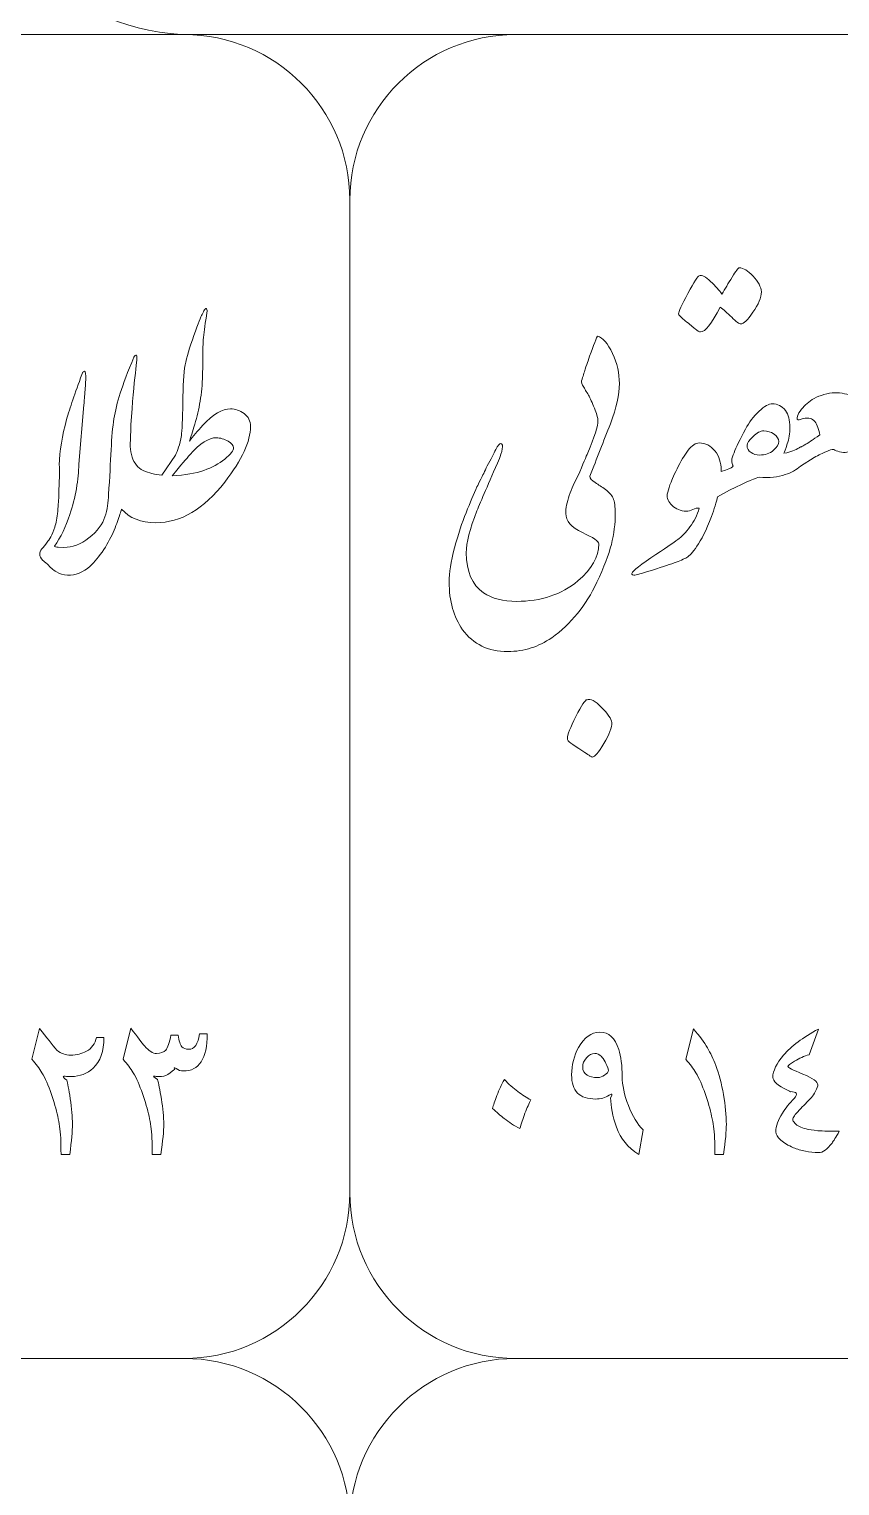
# Model space of a CAD drawing. Header units: millimetres. Extents: x 62 to 462, y 96 to 456.
# Drawn here: x 305.05 to 323.4, y 343.42 to 376.43 of the extents above; entities that cross this region are included whole.
import ezdxf

# ---------------------------------------------------------------- set-up
doc = ezdxf.new("R2010")
doc.units = ezdxf.units.MM
doc.header["$MEASUREMENT"] = 0
doc.layers.add('Layer 1', color=7, linetype='Continuous')

msp = doc.modelspace()

# ---------------------------------------------------------------- linework, layer by layer
at = {"layer": 'Layer 1', "color": 250, "lineweight": 18}
for points, knots in [([(308.7442, 415.8033), (308.7442, 415.8033), (338.3692, 415.8033), (338.3692, 415.8033), (341.0887, 415.8033), (343.3067, 413.5853), (343.3067, 410.8658), (343.3067, 410.8658), (343.3067, 381.2408), (343.3067, 381.2408), (343.3067, 378.5213), (341.0887, 376.3033), (338.3692, 376.3033), (338.3692, 376.3033), (308.7442, 376.3033), (308.7442, 376.3033), (306.0247, 376.3033), (303.8067, 378.5213), (303.8067, 381.2408), (303.8067, 381.2408), (303.8067, 410.8658), (303.8067, 410.8658), (303.8067, 413.5853), (306.0247, 415.8033), (308.7442, 415.8033)], [0, 0, 0, 0, 0.125, 0.125, 0.125, 0.25, 0.25, 0.25, 0.375, 0.375, 0.375, 0.5, 0.5, 0.5, 0.625, 0.625, 0.625, 0.75, 0.75, 0.75, 0.875, 0.875, 0.875, 1, 1, 1, 1]), ([(286.0567, 376.3033), (286.0567, 376.3033), (308.5567, 376.3033), (308.5567, 376.3033), (310.6221, 376.3033), (312.3067, 374.6187), (312.3067, 372.5533), (312.3067, 372.5533), (312.3067, 350.0533), (312.3067, 350.0533), (312.3067, 347.9879), (310.6221, 346.3033), (308.5567, 346.3033), (308.5567, 346.3033), (286.0567, 346.3033), (286.0567, 346.3033), (283.9913, 346.3033), (282.3067, 347.9879), (282.3067, 350.0533), (282.3067, 350.0533), (282.3067, 372.5533), (282.3067, 372.5533), (282.3067, 374.6187), (283.9913, 376.3033), (286.0567, 376.3033)], [0, 0, 0, 0, 0.125, 0.125, 0.125, 0.25, 0.25, 0.25, 0.375, 0.375, 0.375, 0.5, 0.5, 0.5, 0.625, 0.625, 0.625, 0.75, 0.75, 0.75, 0.875, 0.875, 0.875, 1, 1, 1, 1]), ([(316.0567, 376.3033), (316.0567, 376.3033), (338.5567, 376.3033), (338.5567, 376.3033), (340.6221, 376.3033), (342.3067, 374.6187), (342.3067, 372.5533), (342.3067, 372.5533), (342.3067, 350.0533), (342.3067, 350.0533), (342.3067, 347.9879), (340.6221, 346.3033), (338.5567, 346.3033), (338.5567, 346.3033), (316.0567, 346.3033), (316.0567, 346.3033), (313.9913, 346.3033), (312.3067, 347.9879), (312.3067, 350.0533), (312.3067, 350.0533), (312.3067, 372.5533), (312.3067, 372.5533), (312.3067, 374.6187), (313.9913, 376.3033), (316.0567, 376.3033)], [0, 0, 0, 0, 0.125, 0.125, 0.125, 0.25, 0.25, 0.25, 0.375, 0.375, 0.375, 0.5, 0.5, 0.5, 0.625, 0.625, 0.625, 0.75, 0.75, 0.75, 0.875, 0.875, 0.875, 1, 1, 1, 1]), ([(319.7493, 369.9744), (319.7493, 370.0203), (319.8198, 370.1738), (319.9609, 370.4401), (320.102, 370.7047), (320.1885, 370.837), (320.2184, 370.837), (320.2767, 370.8617), (320.3631, 370.8194), (320.4742, 370.7118), (320.5871, 370.6024), (320.6718, 370.5072), (320.73, 370.4242), (320.7987, 370.5372), (320.8764, 370.6659), (320.961, 370.807), (321.0457, 370.9481), (321.1004, 371.0187), (321.1286, 371.0187), (321.215, 371.0187), (321.3174, 370.9551), (321.4355, 370.83), (321.5555, 370.7047), (321.6172, 370.5865), (321.6243, 370.4754), (321.6243, 370.3449), (321.5607, 370.1896), (321.4338, 370.0115), (321.3085, 369.8351), (321.2185, 369.7469), (321.1586, 369.7469), (321.1215, 369.7469), (321.0528, 369.798), (320.9522, 369.8968), (320.8534, 369.9974), (320.7652, 370.075), (320.6894, 370.1297), (320.5024, 369.7539), (320.3542, 369.567), (320.2449, 369.567), (320.2167, 369.567), (320.1779, 369.5882), (320.1249, 369.634), (320.0773, 369.6746), (320.0032, 369.7363), (319.9009, 369.8193), (319.7986, 369.9021), (319.7493, 369.9533), (319.7493, 369.9744)], [0, 0, 0, 0, 0.0625, 0.0625, 0.0625, 0.125, 0.125, 0.125, 0.1875, 0.1875, 0.1875, 0.25, 0.25, 0.25, 0.3125, 0.3125, 0.3125, 0.375, 0.375, 0.375, 0.4375, 0.4375, 0.4375, 0.5, 0.5, 0.5, 0.5625, 0.5625, 0.5625, 0.625, 0.625, 0.625, 0.6875, 0.6875, 0.6875, 0.75, 0.75, 0.75, 0.8125, 0.8125, 0.8125, 0.875, 0.875, 0.875, 0.9375, 0.9375, 0.9375, 1, 1, 1, 1]), ([(307.3304, 366.9732), (307.338, 366.8896), (307.3533, 366.809), (307.3759, 366.7307), (307.4218, 366.5895), (307.5064, 366.4872), (307.6299, 366.4272), (307.7534, 366.3673), (307.8927, 366.332), (308.048, 366.3214), (308.048, 366.3214), (308.3584, 366.7765), (308.3584, 366.7765), (308.4096, 366.863), (308.4554, 367.0094), (308.4924, 367.2157), (308.5101, 367.3286), (308.5207, 367.5791), (308.5242, 367.9619), (308.5278, 368.3464), (308.5436, 368.6322), (308.5754, 368.8173), (308.6106, 368.9902), (308.6777, 369.2124), (308.7765, 369.4859), (308.877, 369.761), (308.9387, 369.9198), (308.9599, 369.9621), (308.9828, 370.0044), (309.0005, 370.0397), (309.0146, 370.068), (309.0322, 370.0962), (309.0481, 370.1014), (309.0604, 370.0856), (309.0745, 370.0697), (309.078, 370.0432), (309.071, 370.0044), (309.0339, 369.7734), (309.0075, 369.5864), (308.9934, 369.44), (308.9811, 369.2936), (308.974, 369.1542), (308.9757, 369.0219), (308.9775, 368.8896), (308.9757, 368.7186), (308.9687, 368.5086), (308.9616, 368.2988), (308.9405, 368.1048), (308.9052, 367.9284), (308.8717, 367.7502), (308.8293, 367.5791), (308.7765, 367.4115), (308.7253, 367.2457), (308.69, 367.1399), (308.6742, 367.094), (308.757, 367.1981), (308.8576, 367.3163), (308.9793, 367.4521), (309.2086, 367.7008), (309.4185, 367.8243), (309.6037, 367.8243), (309.7166, 367.8243), (309.8207, 367.7872), (309.9141, 367.7149), (310.0094, 367.6461), (310.0588, 367.5491), (310.0588, 367.4203), (310.0588, 367.0887), (309.863, 366.6707), (309.4749, 366.1627), (308.9987, 365.5488), (308.4783, 365.2419), (307.9139, 365.2419), (307.5739, 365.2419), (307.3163, 365.345), (307.1399, 365.5524), (307.1271, 365.5111), (307.1147, 365.4735), (307.1025, 365.4396), (307.0725, 365.3372), (307.0284, 365.2155), (306.9702, 365.0762), (306.9138, 364.9368), (306.8343, 364.7886), (306.7338, 364.6335), (306.6315, 364.4782), (306.5292, 364.353), (306.4251, 364.256), (306.2646, 364.1166), (306.0936, 364.0496), (305.9136, 364.0531), (305.8219, 364.0566), (305.7372, 364.0813), (305.6614, 364.1272), (305.589, 364.1748), (305.5221, 364.2348), (305.4603, 364.3036), (305.4039, 364.3477), (305.3703, 364.3776), (305.3562, 364.39), (305.3086, 364.4359), (305.2839, 364.4817), (305.2839, 364.5294), (305.2839, 364.5646), (305.3016, 364.6052), (305.3351, 364.6493), (305.3703, 364.6934), (305.4091, 364.7445), (305.455, 364.7992), (305.4744, 364.8257), (305.5026, 364.8681), (305.5362, 364.9227), (305.5714, 364.9774), (305.6014, 365.0514), (305.6279, 365.1432), (305.6526, 365.2332), (305.6755, 365.3531), (305.6913, 365.5013), (305.7055, 365.6494), (305.7143, 365.7782), (305.7178, 365.884), (305.7178, 365.884), (305.7284, 366.2051), (305.7284, 366.2051), (305.7319, 366.3144), (305.7319, 366.4308), (305.7284, 366.5508), (305.7354, 366.8683), (305.7901, 367.2123), (305.8942, 367.5844), (305.9665, 367.8366), (306.0812, 368.1753), (306.24, 368.6022), (306.2505, 368.6304), (306.2611, 368.6481), (306.2717, 368.6586), (306.2805, 368.6692), (306.2893, 368.6745), (306.2964, 368.6745), (306.3211, 368.6709), (306.3317, 368.6057), (306.3282, 368.4787), (306.3246, 368.417), (306.3176, 368.3164), (306.3069, 368.1789), (306.2964, 368.0377), (306.2893, 367.9478), (306.2858, 367.9107), (306.2858, 367.9107), (306.1729, 366.5667), (306.1729, 366.5667), (306.1659, 366.4044), (306.1464, 366.2209), (306.1164, 366.0128), (306.0812, 365.8134), (306.0318, 365.6194), (305.9665, 365.4289), (305.8766, 365.1503), (305.7602, 364.9104), (305.619, 364.711), (305.6261, 364.6969), (305.6544, 364.6899), (305.702, 364.6899), (305.702, 364.6899), (305.8325, 364.6846), (305.8325, 364.6846), (306.0212, 364.6776), (306.21, 364.7499), (306.4005, 364.8998), (306.5892, 365.0497), (306.7109, 365.2085), (306.762, 365.3742), (306.8132, 365.5419), (306.8414, 365.7094), (306.845, 365.8788), (306.8679, 366.2685), (306.8873, 366.6072), (306.9014, 366.8947), (306.9155, 367.1823), (306.9366, 367.4151), (306.9666, 367.595), (306.9949, 367.7732), (307.0425, 367.9689), (307.1078, 368.1789), (307.173, 368.3887), (307.2771, 368.6604), (307.4182, 368.9955), (307.4394, 369.0291), (307.457, 369.0432), (307.4747, 369.0361), (307.4923, 369.0291), (307.4853, 368.895), (307.4517, 368.6304), (307.4182, 368.3676), (307.3847, 367.9778), (307.3512, 367.461), (307.3476, 367.3266), (307.3408, 367.1646), (307.3304, 366.9732)], [0, 0, 0, 0, 0.0151515, 0.0151515, 0.0151515, 0.030303, 0.030303, 0.030303, 0.0454545, 0.0454545, 0.0454545, 0.0606061, 0.0606061, 0.0606061, 0.0757576, 0.0757576, 0.0757576, 0.0909091, 0.0909091, 0.0909091, 0.1060606, 0.1060606, 0.1060606, 0.1212121, 0.1212121, 0.1212121, 0.1363636, 0.1363636, 0.1363636, 0.1515152, 0.1515152, 0.1515152, 0.1666667, 0.1666667, 0.1666667, 0.1818182, 0.1818182, 0.1818182, 0.1969697, 0.1969697, 0.1969697, 0.2121212, 0.2121212, 0.2121212, 0.2272727, 0.2272727, 0.2272727, 0.2424242, 0.2424242, 0.2424242, 0.2575758, 0.2575758, 0.2575758, 0.2727273, 0.2727273, 0.2727273, 0.2878788, 0.2878788, 0.2878788, 0.3030303, 0.3030303, 0.3030303, 0.3181818, 0.3181818, 0.3181818, 0.3333333, 0.3333333, 0.3333333, 0.3484848, 0.3484848, 0.3484848, 0.3636364, 0.3636364, 0.3636364, 0.3787879, 0.3787879, 0.3787879, 0.3939394, 0.3939394, 0.3939394, 0.4090909, 0.4090909, 0.4090909, 0.4242424, 0.4242424, 0.4242424, 0.4393939, 0.4393939, 0.4393939, 0.4545455, 0.4545455, 0.4545455, 0.469697, 0.469697, 0.469697, 0.4848485, 0.4848485, 0.4848485, 0.5, 0.5, 0.5, 0.5151515, 0.5151515, 0.5151515, 0.530303, 0.530303, 0.530303, 0.5454545, 0.5454545, 0.5454545, 0.5606061, 0.5606061, 0.5606061, 0.5757576, 0.5757576, 0.5757576, 0.5909091, 0.5909091, 0.5909091, 0.6060606, 0.6060606, 0.6060606, 0.6212121, 0.6212121, 0.6212121, 0.6363636, 0.6363636, 0.6363636, 0.6515152, 0.6515152, 0.6515152, 0.6666667, 0.6666667, 0.6666667, 0.6818182, 0.6818182, 0.6818182, 0.6969697, 0.6969697, 0.6969697, 0.7121212, 0.7121212, 0.7121212, 0.7272727, 0.7272727, 0.7272727, 0.7424242, 0.7424242, 0.7424242, 0.7575758, 0.7575758, 0.7575758, 0.7727273, 0.7727273, 0.7727273, 0.7878788, 0.7878788, 0.7878788, 0.8030303, 0.8030303, 0.8030303, 0.8181818, 0.8181818, 0.8181818, 0.8333333, 0.8333333, 0.8333333, 0.8484848, 0.8484848, 0.8484848, 0.8636364, 0.8636364, 0.8636364, 0.8787879, 0.8787879, 0.8787879, 0.8939394, 0.8939394, 0.8939394, 0.9090909, 0.9090909, 0.9090909, 0.9242424, 0.9242424, 0.9242424, 0.9393939, 0.9393939, 0.9393939, 0.9545455, 0.9545455, 0.9545455, 0.969697, 0.969697, 0.969697, 0.9848485, 0.9848485, 0.9848485, 1, 1, 1, 1]), ([(317.9448, 364.7622), (317.9448, 364.8204), (317.8213, 364.9068), (317.5726, 365.0197), (317.3204, 365.1379), (317.1951, 365.2808), (317.1951, 365.4501), (317.1951, 365.5701), (317.2216, 365.7076), (317.2763, 365.8611), (317.3292, 366.0128), (317.3927, 366.1592), (317.4686, 366.2968), (317.4686, 366.2968), (317.4704, 366.3), (317.4704, 366.3), (317.4704, 366.3), (317.4703, 366.3003), (317.4703, 366.3003), (317.5867, 366.5755), (317.6608, 366.7501), (317.6925, 366.8224), (317.8478, 367.1841), (317.9253, 367.431), (317.9253, 367.5615), (317.9253, 367.6056), (317.9042, 367.6833), (317.8619, 367.7943), (317.8143, 367.9143), (317.7684, 368.0202), (317.7225, 368.1083), (317.7031, 368.1436), (317.682, 368.1771), (317.6608, 368.2124), (317.6396, 368.2476), (317.622, 368.2812), (317.6043, 368.3165), (317.562, 368.3782), (317.5461, 368.4258), (317.5532, 368.4611), (317.5832, 368.5563), (317.6114, 368.6428), (317.6361, 368.7186), (317.659, 368.7945), (317.682, 368.8597), (317.7031, 368.9144), (317.7948, 369.1914), (317.8654, 369.3765), (317.9148, 369.4736), (318.0312, 369.4347), (318.1458, 369.3042), (318.2552, 369.0802), (318.3593, 368.8562), (318.4104, 368.6269), (318.4104, 368.394), (318.4104, 368.1524), (318.3434, 367.849), (318.2094, 367.4839), (318.13, 367.2881), (318.0506, 367.0905), (317.973, 366.8913), (317.8954, 366.6937), (317.8195, 366.4962), (317.7437, 366.3003), (317.7437, 366.3003), (317.7432, 366.2994), (317.7432, 366.2994), (317.7432, 366.2994), (317.7437, 366.2968), (317.7437, 366.2968), (317.7437, 366.2492), (317.7825, 366.1998), (317.8602, 366.1521), (317.9377, 366.1045), (318.0153, 366.0516), (318.0948, 365.9952), (318.1741, 365.937), (318.2306, 365.8734), (318.2658, 365.8011), (318.2994, 365.7218), (318.317, 365.6053), (318.317, 365.4501), (318.317, 365.2226), (318.287, 364.9897), (318.2288, 364.7516), (318.1706, 364.5205), (318.0612, 364.2348), (317.9025, 363.8943), (317.652, 363.3669), (317.3115, 362.9472), (316.8794, 362.6332), (316.7224, 362.5326), (316.5672, 362.4568), (316.4155, 362.4057), (316.2497, 362.351), (316.0716, 362.3227), (315.8828, 362.3227), (315.4383, 362.3227), (315.0979, 362.4885), (314.8598, 362.8184), (314.6569, 363.1006), (314.5546, 363.464), (314.5546, 363.9049), (314.5546, 364.1007), (314.5952, 364.3565), (314.6781, 364.674), (314.761, 364.9809), (314.8474, 365.2455), (314.9374, 365.4695), (315.0344, 365.7006), (315.1155, 365.8964), (315.1843, 366.0534), (315.2055, 366.0921), (315.2355, 366.1503), (315.2725, 366.228), (315.3113, 366.3039), (315.3589, 366.4062), (315.4172, 366.5296), (315.4595, 366.6054), (315.4965, 366.6742), (315.5283, 366.736), (315.5618, 366.7977), (315.5883, 366.8541), (315.6094, 366.9018), (315.6606, 366.9953), (315.6994, 367.0394), (315.7276, 367.0359), (315.7664, 367.0288), (315.7752, 366.99), (315.7593, 366.9177), (315.7417, 366.8313), (315.7188, 366.7572), (315.6923, 366.6954), (315.4471, 366.1292), (315.2778, 365.7359), (315.1843, 365.5119), (315.0238, 365.1009), (314.9427, 364.7851), (314.9427, 364.5611), (314.9427, 364.136), (315.0732, 363.8344), (315.3342, 363.651), (315.5283, 363.5239), (315.777, 363.4605), (316.0839, 363.4605), (316.636, 363.4605), (317.0964, 363.6156), (317.4686, 363.9243), (317.7861, 364.1907), (317.9448, 364.4694), (317.9448, 364.7622)], [0, 0, 0, 0, 0.02, 0.02, 0.02, 0.04, 0.04, 0.04, 0.06, 0.06, 0.06, 0.08, 0.08, 0.08, 0.1, 0.1, 0.1, 0.12, 0.12, 0.12, 0.14, 0.14, 0.14, 0.16, 0.16, 0.16, 0.18, 0.18, 0.18, 0.2, 0.2, 0.2, 0.22, 0.22, 0.22, 0.24, 0.24, 0.24, 0.26, 0.26, 0.26, 0.28, 0.28, 0.28, 0.3, 0.3, 0.3, 0.32, 0.32, 0.32, 0.34, 0.34, 0.34, 0.36, 0.36, 0.36, 0.38, 0.38, 0.38, 0.4, 0.4, 0.4, 0.42, 0.42, 0.42, 0.44, 0.44, 0.44, 0.46, 0.46, 0.46, 0.48, 0.48, 0.48, 0.5, 0.5, 0.5, 0.52, 0.52, 0.52, 0.54, 0.54, 0.54, 0.56, 0.56, 0.56, 0.58, 0.58, 0.58, 0.6, 0.6, 0.6, 0.62, 0.62, 0.62, 0.64, 0.64, 0.64, 0.66, 0.66, 0.66, 0.68, 0.68, 0.68, 0.7, 0.7, 0.7, 0.72, 0.72, 0.72, 0.74, 0.74, 0.74, 0.76, 0.76, 0.76, 0.78, 0.78, 0.78, 0.8, 0.8, 0.8, 0.82, 0.82, 0.82, 0.84, 0.84, 0.84, 0.86, 0.86, 0.86, 0.88, 0.88, 0.88, 0.9, 0.9, 0.9, 0.92, 0.92, 0.92, 0.94, 0.94, 0.94, 0.96, 0.96, 0.96, 0.98, 0.98, 0.98, 1, 1, 1, 1]), ([(324.1413, 367.4998), (324.2242, 367.558), (324.2948, 367.6303), (324.353, 367.7167), (324.4147, 367.8032), (324.4465, 367.8896), (324.4465, 367.9761), (324.4465, 367.9761), (324.4465, 368.3165), (324.4465, 368.3165), (324.4465, 368.3994), (324.4606, 368.4911), (324.4871, 368.5899), (324.5364, 368.7274), (324.5859, 368.8545), (324.637, 368.9673), (324.637, 368.9673), (324.8487, 369.4788), (324.8487, 369.4788), (324.8522, 369.5036), (324.8698, 369.5318), (324.9015, 369.5618), (324.9157, 369.5618), (324.921, 369.5265), (324.921, 369.4542), (324.921, 369.4542), (324.9122, 369.0873), (324.9122, 369.0873), (324.9122, 369.0873), (324.891, 368.6428), (324.891, 368.6428), (324.891, 368.4876), (324.8592, 368.3112), (324.7975, 368.1154), (324.7393, 367.9178), (324.6634, 367.745), (324.57, 367.5933), (324.4294, 367.3631), (324.2871, 367.1871), (324.1431, 367.0673), (324.1431, 367.0673), (324.1413, 367.0641), (324.1413, 367.0641), (324.0584, 367.0094), (323.9649, 366.9618), (323.8626, 366.923), (323.7585, 366.8824), (323.658, 366.8559), (323.5628, 366.8418), (323.5098, 366.8313), (323.4552, 366.8348), (323.397, 366.8489), (323.3388, 366.8648), (323.2929, 366.8824), (323.2629, 366.9036), (323.2206, 366.9036), (323.1624, 366.8859), (323.0865, 366.8524), (323.0142, 366.8207), (322.9242, 366.7766), (322.8184, 366.7184), (322.8184, 366.7184), (322.5132, 366.5261), (322.5132, 366.5261), (322.5132, 366.5261), (322.5129, 366.5274), (322.5129, 366.5274), (322.416, 366.4413), (322.2996, 366.376), (322.1622, 366.332), (322.007, 366.2721), (321.8112, 366.2544), (321.5731, 366.2738), (321.5237, 366.2738), (321.3032, 366.1768), (320.9064, 365.9793), (320.9064, 365.9793), (320.6337, 365.829), (320.6337, 365.829), (320.6337, 365.829), (320.6136, 365.75), (320.6136, 365.75), (320.5924, 365.6635), (320.5659, 365.5806), (320.5395, 365.5048), (320.4177, 365.1714), (320.3067, 364.9245), (320.2026, 364.7657), (320.1003, 364.607), (320.0191, 364.5099), (319.9609, 364.4712), (319.901, 364.4341), (319.8145, 364.3935), (319.6963, 364.3494), (319.5799, 364.3071), (319.4018, 364.2471), (319.1619, 364.1695), (318.922, 364.0919), (318.7809, 364.0531), (318.735, 364.0531), (318.7086, 364.0531), (318.6945, 364.0602), (318.6945, 364.0743), (318.6663, 364.1113), (318.8091, 364.2366), (319.1231, 364.4465), (319.437, 364.6563), (319.6399, 364.794), (319.7298, 364.8592), (319.8216, 364.9245), (319.9151, 365.0197), (320.0085, 365.1467), (320.1038, 365.2719), (320.1744, 365.4148), (320.2185, 365.5718), (320.1708, 365.5789), (320.1214, 365.5701), (320.0721, 365.5436), (320.0209, 365.5189), (319.9715, 365.5048), (319.9239, 365.5048), (319.7969, 365.5083), (319.6893, 365.5506), (319.6029, 365.6301), (319.5182, 365.7076), (319.4811, 365.7958), (319.4952, 365.8929), (319.5093, 365.9511), (319.5288, 366.0198), (319.5552, 366.0975), (319.5799, 366.1751), (319.6346, 366.2985), (319.7175, 366.4661), (319.8004, 366.6354), (319.8833, 366.7748), (319.968, 366.8841), (320.0526, 366.9953), (320.1355, 367.05), (320.2185, 367.05), (320.3595, 367.05), (320.4777, 366.99), (320.573, 366.87), (320.6682, 366.7483), (320.7141, 366.6037), (320.7141, 366.4361), (320.7141, 366.4361), (320.7138, 366.4008), (320.7138, 366.4008), (320.7138, 366.4008), (320.8111, 366.4344), (320.8111, 366.4344), (320.9257, 366.4767), (320.984, 366.5067), (320.984, 366.5278), (320.9628, 366.5631), (320.9522, 366.6054), (320.9522, 366.6566), (320.9592, 366.7024), (320.9769, 366.7589), (321.0051, 366.8277), (321.0528, 366.9546), (321.141, 367.1346), (321.2679, 367.3656), (321.3473, 367.5174), (321.4479, 367.6514), (321.5731, 367.7679), (321.6966, 367.8825), (321.7971, 367.9389), (321.873, 367.9389), (321.9929, 367.9389), (322.0917, 367.8878), (322.1675, 367.789), (322.2363, 367.692), (322.2699, 367.565), (322.2699, 367.4062), (322.2699, 367.2651), (322.2504, 367.1381), (322.2116, 367.027), (322.171, 366.9141), (322.1463, 366.8453), (322.1358, 366.8171), (322.1358, 366.8171), (322.1975, 366.8277), (322.1975, 366.8277), (322.3316, 366.8612), (322.4374, 366.907), (322.5132, 366.9618), (322.5132, 366.9618), (322.5165, 366.9564), (322.5165, 366.9564), (322.578, 366.9883), (322.6651, 367.0407), (322.776, 367.1153), (322.8008, 367.1294), (322.8572, 367.17), (322.9472, 367.2352), (322.9472, 367.2899), (322.9224, 367.3692), (322.8748, 367.4733), (322.8237, 367.5668), (322.7532, 367.6127), (322.6632, 367.6127), (322.605, 367.6127), (322.545, 367.5986), (322.4815, 367.5703), (322.4374, 367.5703), (322.4233, 367.6003), (322.4409, 367.6585), (322.455, 367.7009), (322.485, 367.752), (322.5344, 367.8138), (322.6103, 367.9107), (322.7037, 367.9919), (322.8184, 368.0571), (322.8907, 368.096), (322.9648, 368.1242), (323.0406, 368.1453), (323.1342, 368.1736), (323.2117, 368.1877), (323.2788, 368.1877), (323.4357, 368.1877), (323.5839, 368.1594), (323.7233, 368.1048), (323.8538, 368.0536), (323.919, 367.9637), (323.919, 367.8349), (323.919, 367.7908), (323.9032, 367.7361), (323.8732, 367.6709), (323.8556, 367.632), (323.8397, 367.5968), (323.8238, 367.5668), (323.808, 367.5351), (323.7797, 367.4839), (323.7374, 367.4116), (323.7621, 367.3904), (323.8203, 367.3887), (323.9138, 367.4028), (324.0072, 367.4187), (324.0831, 367.4504), (324.1413, 367.4998)], [0, 0, 0, 0, 0.0125, 0.0125, 0.0125, 0.025, 0.025, 0.025, 0.0375, 0.0375, 0.0375, 0.05, 0.05, 0.05, 0.0625, 0.0625, 0.0625, 0.075, 0.075, 0.075, 0.0875, 0.0875, 0.0875, 0.1, 0.1, 0.1, 0.1125, 0.1125, 0.1125, 0.125, 0.125, 0.125, 0.1375, 0.1375, 0.1375, 0.15, 0.15, 0.15, 0.1625, 0.1625, 0.1625, 0.175, 0.175, 0.175, 0.1875, 0.1875, 0.1875, 0.2, 0.2, 0.2, 0.2125, 0.2125, 0.2125, 0.225, 0.225, 0.225, 0.2375, 0.2375, 0.2375, 0.25, 0.25, 0.25, 0.2625, 0.2625, 0.2625, 0.275, 0.275, 0.275, 0.2875, 0.2875, 0.2875, 0.3, 0.3, 0.3, 0.3125, 0.3125, 0.3125, 0.325, 0.325, 0.325, 0.3375, 0.3375, 0.3375, 0.35, 0.35, 0.35, 0.3625, 0.3625, 0.3625, 0.375, 0.375, 0.375, 0.3875, 0.3875, 0.3875, 0.4, 0.4, 0.4, 0.4125, 0.4125, 0.4125, 0.425, 0.425, 0.425, 0.4375, 0.4375, 0.4375, 0.45, 0.45, 0.45, 0.4625, 0.4625, 0.4625, 0.475, 0.475, 0.475, 0.4875, 0.4875, 0.4875, 0.5, 0.5, 0.5, 0.5125, 0.5125, 0.5125, 0.525, 0.525, 0.525, 0.5375, 0.5375, 0.5375, 0.55, 0.55, 0.55, 0.5625, 0.5625, 0.5625, 0.575, 0.575, 0.575, 0.5875, 0.5875, 0.5875, 0.6, 0.6, 0.6, 0.6125, 0.6125, 0.6125, 0.625, 0.625, 0.625, 0.6375, 0.6375, 0.6375, 0.65, 0.65, 0.65, 0.6625, 0.6625, 0.6625, 0.675, 0.675, 0.675, 0.6875, 0.6875, 0.6875, 0.7, 0.7, 0.7, 0.7125, 0.7125, 0.7125, 0.725, 0.725, 0.725, 0.7375, 0.7375, 0.7375, 0.75, 0.75, 0.75, 0.7625, 0.7625, 0.7625, 0.775, 0.775, 0.775, 0.7875, 0.7875, 0.7875, 0.8, 0.8, 0.8, 0.8125, 0.8125, 0.8125, 0.825, 0.825, 0.825, 0.8375, 0.8375, 0.8375, 0.85, 0.85, 0.85, 0.8625, 0.8625, 0.8625, 0.875, 0.875, 0.875, 0.8875, 0.8875, 0.8875, 0.9, 0.9, 0.9, 0.9125, 0.9125, 0.9125, 0.925, 0.925, 0.925, 0.9375, 0.9375, 0.9375, 0.95, 0.95, 0.95, 0.9625, 0.9625, 0.9625, 0.975, 0.975, 0.975, 0.9875, 0.9875, 0.9875, 1, 1, 1, 1]), ([(309.676, 366.9441), (309.676, 366.9882), (309.6354, 367.0358), (309.5526, 367.0887), (309.4626, 367.1399), (309.3726, 367.1664), (309.2827, 367.1664), (309.1186, 367.1734), (308.9175, 367.0428), (308.6847, 366.7783), (308.6142, 366.7059), (308.4819, 366.549), (308.2861, 366.3073), (308.5754, 366.3214), (308.8135, 366.362), (309.0022, 366.4272), (309.1892, 366.4926), (309.348, 366.579), (309.4749, 366.6848), (309.609, 366.7924), (309.676, 366.8788), (309.676, 366.9441)], [0, 0, 0, 0, 0.1428571, 0.1428571, 0.1428571, 0.2857143, 0.2857143, 0.2857143, 0.4285714, 0.4285714, 0.4285714, 0.5714286, 0.5714286, 0.5714286, 0.7142857, 0.7142857, 0.7142857, 0.8571429, 0.8571429, 0.8571429, 1, 1, 1, 1]), ([(322.0176, 367.0817), (322.0176, 367.1399), (321.9823, 367.1964), (321.9135, 367.251), (321.8376, 367.3004), (321.7601, 367.3233), (321.6807, 367.3233), (321.6048, 367.3233), (321.5237, 367.281), (321.439, 367.1946), (321.3456, 367.1117), (321.2997, 367.0464), (321.2997, 366.9987), (321.2997, 366.9229), (321.3297, 366.8665), (321.3914, 366.833), (321.4443, 366.7941), (321.5079, 366.7765), (321.5837, 366.7765), (321.7107, 366.7765), (321.8165, 366.8118), (321.8976, 366.8841), (321.977, 366.9564), (322.0176, 367.0217), (322.0176, 367.0817)], [0, 0, 0, 0, 0.125, 0.125, 0.125, 0.25, 0.25, 0.25, 0.375, 0.375, 0.375, 0.5, 0.5, 0.5, 0.625, 0.625, 0.625, 0.75, 0.75, 0.75, 0.875, 0.875, 0.875, 1, 1, 1, 1]), ([(317.2322, 360.3578), (317.2322, 360.3207), (317.2586, 360.2837), (317.3097, 360.2502), (317.368, 360.2079), (317.4579, 360.1479), (317.5814, 360.0668), (317.7031, 359.9856), (317.7754, 359.9397), (317.7948, 359.9292), (317.8513, 359.9292), (317.9377, 360.0333), (318.0594, 360.2396), (318.1794, 360.446), (318.2394, 360.6048), (318.2394, 360.7141), (318.2288, 360.797), (318.1512, 360.9117), (318.0065, 361.0581), (317.8619, 361.2045), (317.7525, 361.2627), (317.6766, 361.2309), (317.6379, 361.2309), (317.555, 361.1057), (317.4262, 360.8517), (317.2974, 360.5977), (317.2322, 360.4336), (317.2322, 360.3578)], [0, 0, 0, 0, 0.1111111, 0.1111111, 0.1111111, 0.2222222, 0.2222222, 0.2222222, 0.3333333, 0.3333333, 0.3333333, 0.4444444, 0.4444444, 0.4444444, 0.5555556, 0.5555556, 0.5555556, 0.6666667, 0.6666667, 0.6666667, 0.7777778, 0.7777778, 0.7777778, 0.8888889, 0.8888889, 0.8888889, 1, 1, 1, 1]), ([(286.0567, 346.3033), (286.0567, 346.3033), (308.5567, 346.3033), (308.5567, 346.3033), (310.6221, 346.3033), (312.3067, 344.6187), (312.3067, 342.5533), (312.3067, 342.5533), (312.3067, 320.0533), (312.3067, 320.0533), (312.3067, 317.9879), (310.6221, 316.3033), (308.5567, 316.3033), (308.5567, 316.3033), (286.0567, 316.3033), (286.0567, 316.3033), (283.9913, 316.3033), (282.3067, 317.9879), (282.3067, 320.0533), (282.3067, 320.0533), (282.3067, 342.5533), (282.3067, 342.5533), (282.3067, 344.6187), (283.9913, 346.3033), (286.0567, 346.3033)], [0, 0, 0, 0, 0.125, 0.125, 0.125, 0.25, 0.25, 0.25, 0.375, 0.375, 0.375, 0.5, 0.5, 0.5, 0.625, 0.625, 0.625, 0.75, 0.75, 0.75, 0.875, 0.875, 0.875, 1, 1, 1, 1]), ([(316.0567, 346.3033), (316.0567, 346.3033), (338.5567, 346.3033), (338.5567, 346.3033), (340.6221, 346.3033), (342.3067, 344.6187), (342.3067, 342.5533), (342.3067, 342.5533), (342.3067, 320.0533), (342.3067, 320.0533), (342.3067, 317.9879), (340.6221, 316.3033), (338.5567, 316.3033), (338.5567, 316.3033), (316.0567, 316.3033), (316.0567, 316.3033), (313.9913, 316.3033), (312.3067, 317.9879), (312.3067, 320.0533), (312.3067, 320.0533), (312.3067, 342.5533), (312.3067, 342.5533), (312.3067, 344.6187), (313.9913, 346.3033), (316.0567, 346.3033)], [0, 0, 0, 0, 0.125, 0.125, 0.125, 0.25, 0.25, 0.25, 0.375, 0.375, 0.375, 0.5, 0.5, 0.5, 0.625, 0.625, 0.625, 0.75, 0.75, 0.75, 0.875, 0.875, 0.875, 1, 1, 1, 1])]:
    msp.add_open_spline(points, degree=3, knots=knots, dxfattribs=at)
at = {"layer": 'Layer 1', "color": 250, "lineweight": 9}
for points, knots in [([(305.9893, 353.177), (306.1189, 353.177), (306.2362, 353.207), (306.3429, 353.2652), (306.4655, 353.3322), (306.5404, 353.4372), (306.5677, 353.58), (306.5677, 353.58), (306.7388, 353.58), (306.7388, 353.58), (306.7388, 353.2634), (306.6568, 353.0298), (306.4928, 352.8799), (306.3588, 352.7564), (306.1956, 352.6938), (306.0051, 352.6938), (306.0051, 352.6938), (305.9663, 352.6938), (305.9663, 352.6938), (305.9108, 352.6938), (305.8658, 352.6956), (305.8305, 352.6991), (305.7953, 352.7026), (305.8182, 352.6717), (305.8993, 352.6065), (305.9161, 352.5465), (305.9417, 352.4072), (305.9752, 352.1894), (306.0087, 351.9716), (306.0254, 351.7767), (306.0254, 351.6065), (306.0254, 351.4637), (306.0051, 351.237), (305.9637, 350.9275), (305.9637, 350.9275), (305.7671, 350.9275), (305.7671, 350.9275), (305.7671, 351.2026), (305.7565, 351.4143), (305.7353, 351.5615), (305.7133, 351.7088), (305.6789, 351.8666), (305.6304, 352.0351), (305.5766, 352.2211), (305.5149, 352.3984), (305.4443, 352.565), (305.4099, 352.6426), (305.3729, 352.7132), (305.3332, 352.7767), (305.2768, 352.8719), (305.2009, 352.9742), (305.1057, 353.0844), (305.1057, 353.0844), (305.2785, 353.7793), (305.2785, 353.7793), (305.4408, 353.5791), (305.5722, 353.416), (305.6745, 353.2881), (305.7635, 353.2141), (305.8685, 353.177), (305.9893, 353.177)], [0, 0, 0, 0, 0.05, 0.05, 0.05, 0.1, 0.1, 0.1, 0.15, 0.15, 0.15, 0.2, 0.2, 0.2, 0.25, 0.25, 0.25, 0.3, 0.3, 0.3, 0.35, 0.35, 0.35, 0.4, 0.4, 0.4, 0.45, 0.45, 0.45, 0.5, 0.5, 0.5, 0.55, 0.55, 0.55, 0.6, 0.6, 0.6, 0.65, 0.65, 0.65, 0.7, 0.7, 0.7, 0.75, 0.75, 0.75, 0.8, 0.8, 0.8, 0.85, 0.85, 0.85, 0.9, 0.9, 0.9, 0.95, 0.95, 0.95, 1, 1, 1, 1]), ([(308.6586, 353.3093), (308.7873, 353.3093), (308.8693, 353.4257), (308.9037, 353.6576), (308.9037, 353.6576), (309.0774, 353.6576), (309.0774, 353.6576), (309.0774, 353.0977), (308.8958, 352.8181), (308.5342, 352.8181), (308.4778, 352.8181), (308.424, 352.8358), (308.3728, 352.871), (308.3226, 352.9063), (308.3111, 352.8993), (308.3411, 352.849), (308.3429, 352.8578), (308.3085, 352.834), (308.237, 352.7767), (308.1736, 352.7238), (308.1092, 352.6964), (308.0439, 352.6964), (308.0351, 352.6964), (308.0245, 352.6964), (308.0113, 352.6956), (307.9981, 352.6947), (307.9831, 352.6938), (307.9663, 352.6938), (307.9355, 352.6938), (307.9046, 352.6973), (307.8746, 352.7035), (307.8446, 352.7097), (307.8702, 352.6832), (307.9531, 352.6241), (307.976, 352.5456), (308.0042, 352.3984), (308.0395, 352.1823), (308.0748, 351.9672), (308.0924, 351.7749), (308.0924, 351.6065), (308.0924, 351.4637), (308.0721, 351.237), (308.0307, 350.9275), (308.0307, 350.9275), (307.8341, 350.9275), (307.8341, 350.9275), (307.8341, 351.2026), (307.8235, 351.4143), (307.8023, 351.5615), (307.7803, 351.7088), (307.7459, 351.8666), (307.6974, 352.0351), (307.6445, 352.2211), (307.5819, 352.3984), (307.5113, 352.565), (307.4769, 352.6426), (307.4399, 352.7132), (307.4002, 352.7767), (307.3438, 352.8719), (307.2679, 352.9742), (307.1727, 353.0844), (307.1727, 353.0844), (307.3491, 353.7872), (307.3491, 353.7872), (307.499, 353.5871), (307.6021, 353.453), (307.6586, 353.3843), (307.7573, 353.2705), (307.8473, 353.2132), (307.9302, 353.2132), (308.0245, 353.2132), (308.0942, 353.2405), (308.1392, 353.2934), (308.1824, 353.3455), (308.2212, 353.4583), (308.2556, 353.632), (308.2556, 353.632), (308.4161, 353.632), (308.4161, 353.632), (308.4399, 353.4945), (308.469, 353.4063), (308.5034, 353.3675), (308.5377, 353.3287), (308.5898, 353.3093), (308.6586, 353.3093)], [0, 0, 0, 0, 0.0357143, 0.0357143, 0.0357143, 0.0714286, 0.0714286, 0.0714286, 0.1071429, 0.1071429, 0.1071429, 0.1428571, 0.1428571, 0.1428571, 0.1785714, 0.1785714, 0.1785714, 0.2142857, 0.2142857, 0.2142857, 0.25, 0.25, 0.25, 0.2857143, 0.2857143, 0.2857143, 0.3214286, 0.3214286, 0.3214286, 0.3571429, 0.3571429, 0.3571429, 0.3928571, 0.3928571, 0.3928571, 0.4285714, 0.4285714, 0.4285714, 0.4642857, 0.4642857, 0.4642857, 0.5, 0.5, 0.5, 0.5357143, 0.5357143, 0.5357143, 0.5714286, 0.5714286, 0.5714286, 0.6071429, 0.6071429, 0.6071429, 0.6428571, 0.6428571, 0.6428571, 0.6785714, 0.6785714, 0.6785714, 0.7142857, 0.7142857, 0.7142857, 0.75, 0.75, 0.75, 0.7857143, 0.7857143, 0.7857143, 0.8214286, 0.8214286, 0.8214286, 0.8571429, 0.8571429, 0.8571429, 0.8928571, 0.8928571, 0.8928571, 0.9285714, 0.9285714, 0.9285714, 0.9642857, 0.9642857, 0.9642857, 1, 1, 1, 1]), ([(318.9453, 351.4875), (318.9453, 351.4875), (318.8475, 350.9249), (318.8475, 350.9249), (318.6023, 351.0792), (318.4357, 351.2855), (318.3457, 351.5421), (318.2566, 351.7987), (318.2117, 352.021), (318.2117, 352.2088), (318.2602, 352.2979), (318.2487, 352.319), (318.1782, 352.2705), (318.0873, 352.2123), (317.985, 352.1823), (317.8731, 352.1823), (317.6905, 352.1823), (317.5547, 352.2282), (317.4639, 352.3181), (317.3731, 352.409), (317.3281, 352.5465), (317.3281, 352.7308), (317.3281, 352.9522), (317.381, 353.1603), (317.4859, 353.3534), (317.6112, 353.5818), (317.7716, 353.6964), (317.9665, 353.6964), (318.1693, 353.6964), (318.3122, 353.5668), (318.3951, 353.3067), (318.4471, 353.1426), (318.4727, 352.9389), (318.4727, 352.6938), (318.4727, 352.4998), (318.5194, 352.2811), (318.6138, 352.0377), (318.7073, 351.7952), (318.8184, 351.6118), (318.9453, 351.4875)], [0, 0, 0, 0, 0.0769231, 0.0769231, 0.0769231, 0.1538462, 0.1538462, 0.1538462, 0.2307692, 0.2307692, 0.2307692, 0.3076923, 0.3076923, 0.3076923, 0.3846154, 0.3846154, 0.3846154, 0.4615385, 0.4615385, 0.4615385, 0.5384615, 0.5384615, 0.5384615, 0.6153846, 0.6153846, 0.6153846, 0.6923077, 0.6923077, 0.6923077, 0.7692308, 0.7692308, 0.7692308, 0.8461538, 0.8461538, 0.8461538, 0.9230769, 0.9230769, 0.9230769, 1, 1, 1, 1]), ([(320.8316, 351.6065), (320.8316, 351.4637), (320.8113, 351.237), (320.7698, 350.9275), (320.7698, 350.9275), (320.5732, 350.9275), (320.5732, 350.9275), (320.5732, 351.2026), (320.5626, 351.4143), (320.5415, 351.5615), (320.5194, 351.7088), (320.485, 351.8666), (320.4365, 352.0351), (320.3836, 352.2211), (320.321, 352.3984), (320.2505, 352.565), (320.2161, 352.6426), (320.179, 352.7132), (320.1393, 352.7767), (320.0829, 352.8719), (320.0071, 352.9742), (319.9118, 353.0844), (319.9118, 353.0844), (320.0856, 353.7767), (320.0856, 353.7767), (320.2249, 353.61), (320.3298, 353.4654), (320.4012, 353.3455), (320.4736, 353.2246), (320.5362, 353.0915), (320.5917, 352.9451), (320.6658, 352.7502), (320.724, 352.5289), (320.7672, 352.282), (320.8104, 352.0351), (320.8316, 351.8102), (320.8316, 351.6065)], [0, 0, 0, 0, 0.0833333, 0.0833333, 0.0833333, 0.1666667, 0.1666667, 0.1666667, 0.25, 0.25, 0.25, 0.3333333, 0.3333333, 0.3333333, 0.4166667, 0.4166667, 0.4166667, 0.5, 0.5, 0.5, 0.5833333, 0.5833333, 0.5833333, 0.6666667, 0.6666667, 0.6666667, 0.75, 0.75, 0.75, 0.8333333, 0.8333333, 0.8333333, 0.9166667, 0.9166667, 0.9166667, 1, 1, 1, 1]), ([(323.3897, 351.4513), (323.3121, 351.3173), (323.2575, 351.2282), (323.2248, 351.1859), (323.1181, 351.0404), (323.0159, 350.9681), (322.9197, 350.9681), (322.8183, 350.9681), (322.7187, 350.9787), (322.6217, 350.9998), (322.5238, 351.0201), (322.4339, 351.0466), (322.351, 351.0792), (322.2328, 351.1294), (322.1367, 351.1868), (322.0635, 351.2529), (321.9903, 351.3182), (321.9533, 351.3808), (321.9533, 351.4416), (321.9533, 351.5668), (322.0026, 351.707), (322.1005, 351.8622), (322.1711, 351.9725), (322.2593, 352.0836), (322.3642, 352.1956), (322.4638, 352.2987), (322.433, 352.3508), (322.2716, 352.3508), (322.306, 352.3367), (322.2884, 352.3472), (322.2196, 352.3816), (321.9956, 352.4901), (321.8836, 352.5871), (321.8836, 352.6735), (321.8836, 352.8199), (321.9656, 352.9883), (322.1287, 353.1797), (322.2998, 353.3781), (322.5626, 353.5747), (322.9171, 353.7687), (322.9171, 353.7687), (322.7055, 353.1876), (322.7055, 353.1876), (322.5917, 353.1532), (322.4824, 353.1047), (322.3783, 353.0421), (322.2742, 352.9786), (322.2222, 352.9372), (322.2222, 352.916), (322.2222, 352.901), (322.336, 352.8446), (322.5635, 352.7485), (322.7901, 352.6523), (322.9039, 352.5703), (322.9039, 352.5033), (322.9039, 352.4751), (322.8871, 352.4284), (322.8536, 352.3622), (322.8201, 352.2961), (322.7883, 352.2485), (322.7592, 352.2185), (322.6667, 352.1224), (322.5741, 352.0271), (322.4832, 351.9319), (322.3845, 351.8252), (322.336, 351.7573), (322.336, 351.7282), (322.336, 351.6991), (322.3518, 351.6665), (322.3854, 351.6321), (322.4383, 351.5756), (322.522, 351.5324), (322.6358, 351.5033), (322.6958, 351.4875), (322.7866, 351.4751), (322.9065, 351.4654), (323.0273, 351.4566), (323.1887, 351.4513), (323.3897, 351.4513)], [0, 0, 0, 0, 0.0384615, 0.0384615, 0.0384615, 0.0769231, 0.0769231, 0.0769231, 0.1153846, 0.1153846, 0.1153846, 0.1538462, 0.1538462, 0.1538462, 0.1923077, 0.1923077, 0.1923077, 0.2307692, 0.2307692, 0.2307692, 0.2692308, 0.2692308, 0.2692308, 0.3076923, 0.3076923, 0.3076923, 0.3461538, 0.3461538, 0.3461538, 0.3846154, 0.3846154, 0.3846154, 0.4230769, 0.4230769, 0.4230769, 0.4615385, 0.4615385, 0.4615385, 0.5, 0.5, 0.5, 0.5384615, 0.5384615, 0.5384615, 0.5769231, 0.5769231, 0.5769231, 0.6153846, 0.6153846, 0.6153846, 0.6538462, 0.6538462, 0.6538462, 0.6923077, 0.6923077, 0.6923077, 0.7307692, 0.7307692, 0.7307692, 0.7692308, 0.7692308, 0.7692308, 0.8076923, 0.8076923, 0.8076923, 0.8461538, 0.8461538, 0.8461538, 0.8846154, 0.8846154, 0.8846154, 0.9230769, 0.9230769, 0.9230769, 0.9615385, 0.9615385, 0.9615385, 1, 1, 1, 1]), ([(318.1649, 352.834), (318.112, 352.9883), (318.0574, 353.0941), (318.0027, 353.1488), (317.9577, 353.1938), (317.9066, 353.2158), (317.8501, 353.2158), (317.7831, 353.2158), (317.7205, 353.1823), (317.6641, 353.1153), (317.6076, 353.0483), (317.5785, 352.9821), (317.5785, 352.916), (317.5785, 352.8269), (317.6112, 352.7626), (317.6773, 352.7229), (317.7355, 352.6867), (317.8157, 352.6682), (317.9171, 352.6682), (317.9692, 352.6682), (318.0212, 352.6867), (318.075, 352.7229), (318.1279, 352.759), (318.1588, 352.7961), (318.1649, 352.834)], [0, 0, 0, 0, 0.125, 0.125, 0.125, 0.25, 0.25, 0.25, 0.375, 0.375, 0.375, 0.5, 0.5, 0.5, 0.625, 0.625, 0.625, 0.75, 0.75, 0.75, 0.875, 0.875, 0.875, 1, 1, 1, 1]), ([(316.1553, 351.5139), (316.0256, 351.5809), (315.9083, 351.6559), (315.8034, 351.7388), (315.7161, 351.8058), (315.6279, 351.8816), (315.5397, 351.9654), (315.5574, 352.0395), (315.5891, 352.1391), (315.6367, 352.2643), (315.6844, 352.3887), (315.7408, 352.5095), (315.8061, 352.6241), (315.9039, 352.5227), (316.0053, 352.4328), (316.1094, 352.3543), (316.2143, 352.2758), (316.3122, 352.2123), (316.4057, 352.1621), (316.3642, 352.088), (316.3202, 351.9875), (316.2725, 351.8596), (316.2249, 351.7326), (316.1861, 351.6171), (316.1553, 351.5139)], [0, 0, 0, 0, 0.125, 0.125, 0.125, 0.25, 0.25, 0.25, 0.375, 0.375, 0.375, 0.5, 0.5, 0.5, 0.625, 0.625, 0.625, 0.75, 0.75, 0.75, 0.875, 0.875, 0.875, 1, 1, 1, 1])]:
    msp.add_open_spline(points, degree=3, knots=knots, dxfattribs=at)

doc.saveas('drawing.dxf')
